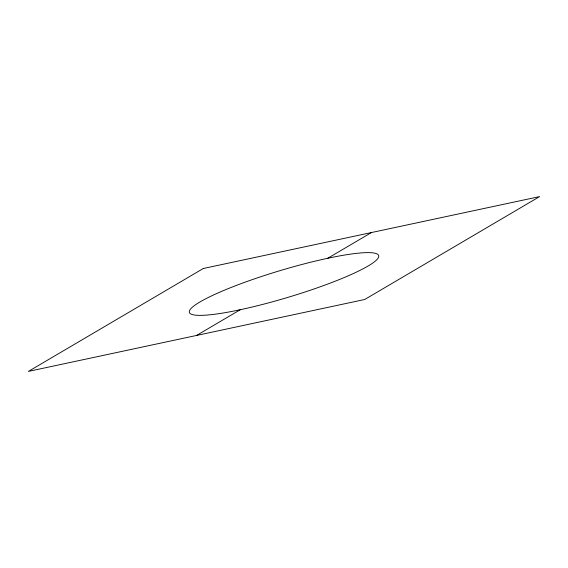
<?xml version="1.0" encoding="UTF-8"?>
<svg xmlns="http://www.w3.org/2000/svg" width="568" height="568" viewBox="0 0 568 568"><rect width="100%" height="100%" fill="white"/><g stroke="black" fill="none" stroke-linecap="round" stroke-linejoin="round"><path stroke-width="0.85" d="M196.542 335.447L240.271 309.723M327.729 258.277L371.458 232.553M203.309 268.501L28.4 371.401L364.691 299.499L539.6 196.599L203.309 268.501M238.283 310.142A98.846 13.93 -16.7 0 0 378.742 255.898A98.846 13.93 -16.7 0 0 234.967 285.96A98.846 13.93 -16.7 0 0 238.283 310.142"/></g></svg>
